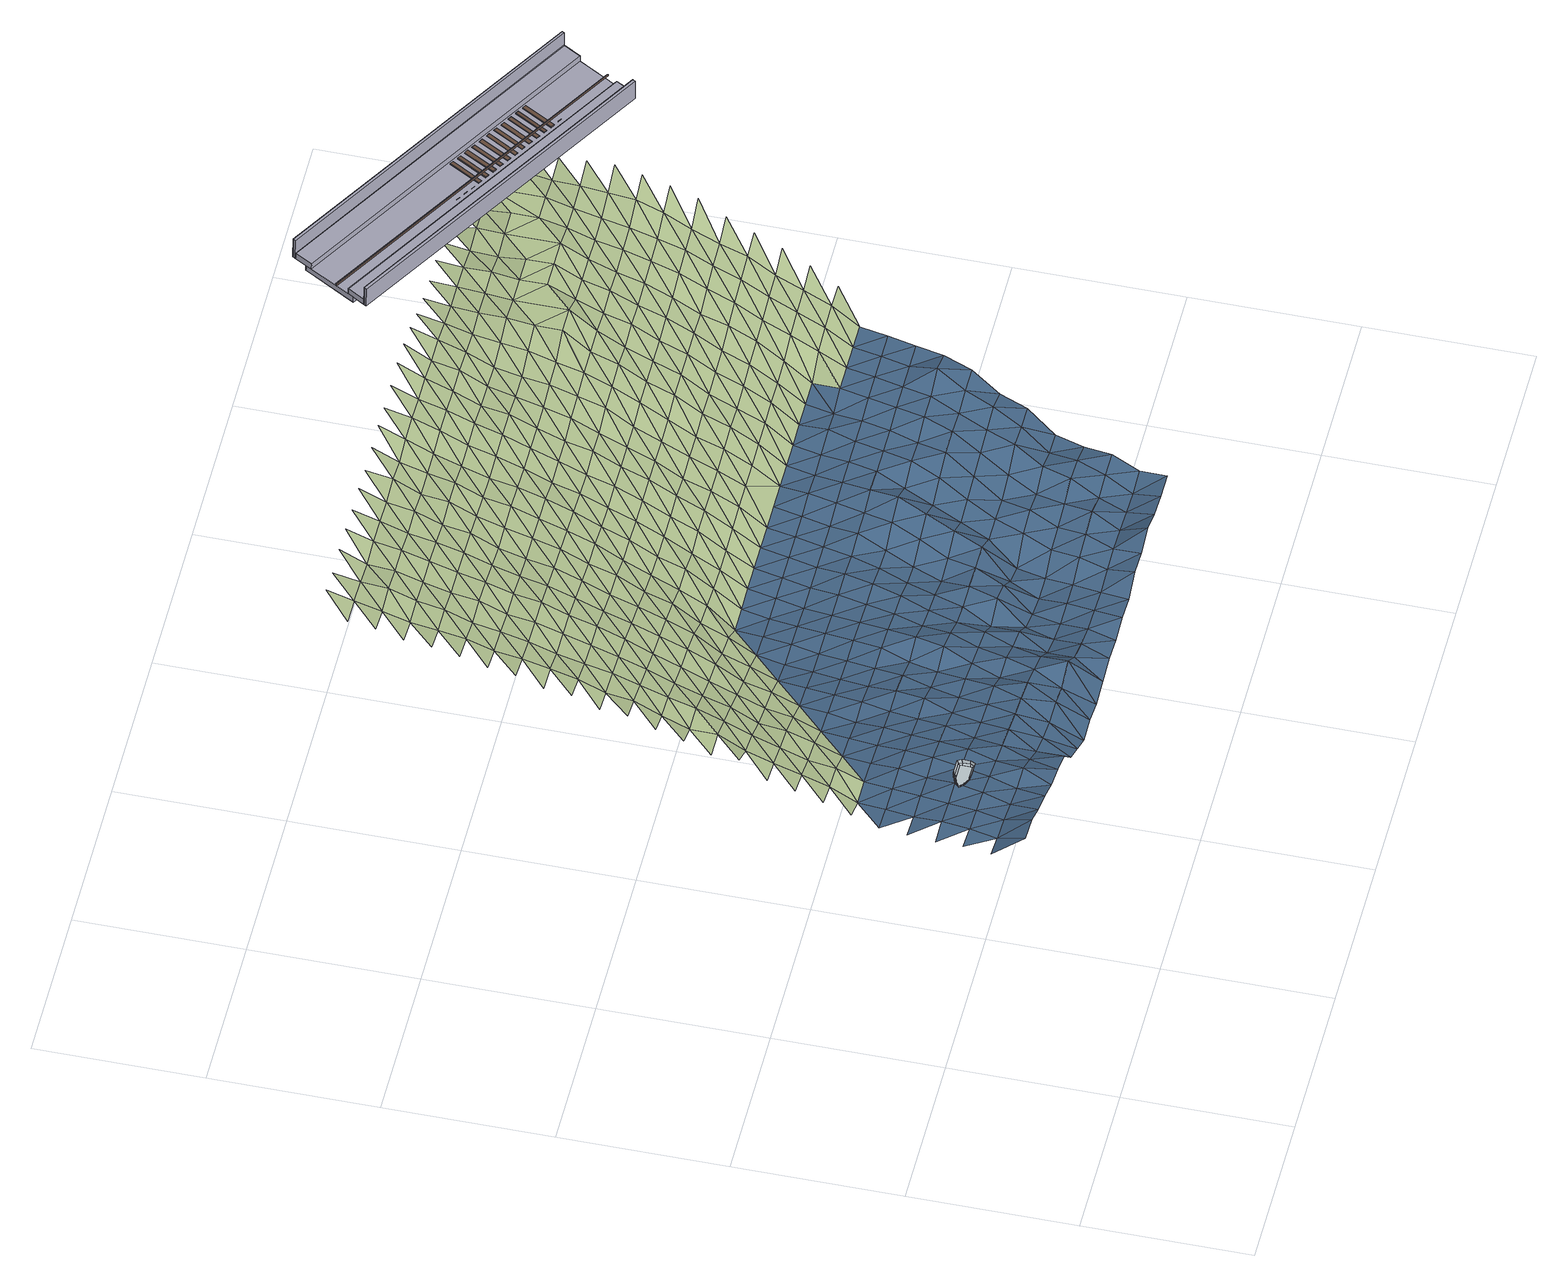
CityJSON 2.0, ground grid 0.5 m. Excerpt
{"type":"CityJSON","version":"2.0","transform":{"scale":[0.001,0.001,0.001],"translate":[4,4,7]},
"CityObjects":{
"object1":{"type":"GenericCityObject","geometry":[{"type":"MultiSurface","lod":"3","boundaries":[[[0,1,2,3,4,5,6,7,8,9,10,11,12,13,14,15,16,17,18,19,20,21,22,23,24,25,26]],[[27,28,29,30]],[[1,27,30]],[[31,32,28,27]],[[33,34,32,31]],[[31,0,26,33]],[[0,31,27,1]],[[35,36,34,33]],[[25,35,33,26]],[[24,37,35,25]],[[37,38,36,35]],[[39,40,38,37]],[[41,42,40,39]],[[43,44,42,41]],[[45,46,44,43]],[[47,48,46,45]],[[49,50,48,47]],[[51,52,50,49]],[[53,54,52,51]],[[55,56,54,53]],[[57,58,56,55]],[[59,60,58,57]],[[57,14,13,59]],[[55,15,14,57]],[[53,16,15,55]],[[51,17,16,53]],[[49,18,17,51]],[[47,19,18,49]],[[45,20,19,47]],[[43,21,20,45]],[[41,22,21,43]],[[23,39,37,24]],[[39,23,22,41]],[[61,1,30]],[[62,61,30,29]],[[63,64,60,59]],[[12,63,59,13]],[[65,66,64,63]],[[67,68,66,65]],[[69,70,68,67]],[[71,72,70,69]],[[73,74,72,71]],[[75,76,74,73]],[[77,78,76,75]],[[79,80,78,77]],[[81,82,80,79]],[[83,84,82,81]],[[84,83,61,62]],[[11,65,63,12]],[[10,67,65,11]],[[9,69,67,10]],[[8,71,69,9]],[[7,73,71,8]],[[6,75,73,7]],[[5,77,75,6]],[[4,79,77,5]],[[3,81,79,4]],[[2,83,81,3]],[[83,2,1,61]]]}]},
"bridge1":{"type":"Bridge","geometry":[{"type":"MultiSurface","lod":"3","boundaries":[[[85,86,87,88]],[[89,90,86,85]],[[91,92,90,89]],[[88,87,92,91]],[[86,90,92,87]],[[89,85,88,91]],[[93,94,95,96]],[[97,98,99,100]],[[96,95,97,100]],[[95,94,98,97]],[[94,93,99,98]],[[93,96,100,99]],[[91,89,101,102]],[[103,104,105,106]],[[102,101,103,106]],[[101,89,104,103]],[[89,91,105,104]],[[91,102,106,105]],[[107,108,109,110]],[[111,112,113,114]],[[110,109,111,114]],[[109,108,112,111]],[[108,107,113,112]],[[107,110,114,113]],[[98,115,116,99]],[[117,118,115,98]],[[119,120,118,117]],[[99,116,120,119]],[[115,118,120,116]],[[117,98,99,119]]]}]},
"waterbody1":{"type":"WaterBody","attributes":{"class":"1060"},"geometry":[{"type":"MultiSurface","lod":"3","boundaries":[[[121,122,123]],[[124,125,121]],[[123,126,121]],[[127,128,124]],[[121,129,124]],[[130,131,127]],[[129,121,126]],[[124,132,127]],[[133,134,130]],[[132,124,129]],[[135,134,133]],[[127,136,130]],[[126,137,129]],[[136,127,132]],[[130,138,133]],[[129,139,132]],[[138,130,136]],[[139,129,137]],[[133,140,135]],[[132,141,136]],[[140,133,138]],[[141,132,139]],[[136,142,138]],[[143,135,140]],[[137,144,139]],[[142,136,141]],[[138,145,140]],[[139,146,141]],[[145,138,142]],[[146,139,144]],[[140,147,143]],[[141,148,142]],[[147,140,145]],[[148,141,146]],[[142,149,145]],[[150,143,147]],[[144,151,146]],[[149,142,148]],[[152,143,150]],[[145,153,147]],[[146,154,148]],[[153,145,149]],[[154,146,151]],[[147,155,150]],[[148,156,149]],[[155,147,153]],[[156,148,154]],[[150,157,152]],[[149,158,153]],[[157,150,155]],[[151,159,154]],[[158,149,156]],[[153,160,155]],[[161,152,157]],[[154,162,156]],[[160,153,158]],[[162,154,159]],[[163,152,161]],[[155,164,157]],[[156,165,158]],[[164,155,160]],[[165,156,162]],[[157,166,161]],[[158,167,160]],[[166,157,164]],[[159,168,162]],[[167,158,165]],[[161,169,163]],[[160,170,164]],[[169,161,166]],[[162,171,165]],[[170,160,167]],[[171,162,168]],[[164,172,166]],[[173,163,169]],[[165,174,167]],[[172,164,170]],[[174,165,171]],[[175,163,173]],[[166,176,169]],[[167,177,170]],[[176,166,172]],[[168,178,171]],[[177,167,174]],[[169,179,173]],[[170,180,172]],[[179,169,176]],[[171,181,174]],[[180,170,177]],[[173,182,175]],[[181,171,178]],[[172,183,176]],[[182,173,179]],[[174,184,177]],[[183,172,180]],[[184,174,181]],[[176,185,179]],[[186,175,182]],[[177,187,180]],[[185,176,183]],[[178,188,181]],[[187,177,184]],[[189,175,186]],[[179,190,182]],[[180,191,183]],[[190,179,185]],[[181,192,184]],[[191,180,187]],[[182,193,186]],[[192,181,188]],[[183,194,185]],[[193,182,190]],[[184,195,187]],[[194,183,191]],[[186,196,189]],[[195,184,192]],[[185,197,190]],[[196,186,193]],[[187,198,191]],[[197,185,194]],[[188,199,192]],[[198,187,195]],[[190,200,193]],[[201,189,196]],[[191,202,194]],[[200,190,197]],[[192,203,195]],[[202,191,198]],[[204,189,201]],[[193,205,196]],[[203,192,199]],[[194,206,197]],[[205,193,200]],[[195,207,198]],[[206,194,202]],[[196,208,201]],[[207,195,203]],[[197,209,200]],[[208,196,205]],[[198,210,202]],[[209,197,206]],[[199,211,203]],[[201,212,204]],[[210,198,207]],[[200,213,205]],[[212,201,208]],[[202,214,206]],[[213,200,209]],[[203,215,207]],[[214,202,210]],[[205,216,208]],[[215,203,211]],[[217,204,212]],[[206,218,209]],[[216,205,213]],[[207,219,210]],[[218,206,214]],[[220,204,217]],[[208,221,212]],[[219,207,215]],[[209,222,213]],[[221,208,216]],[[210,223,214]],[[222,209,218]],[[211,224,215]],[[212,225,217]],[[223,210,219]],[[213,226,216]],[[225,212,221]],[[214,227,218]],[[226,213,222]],[[215,228,219]],[[217,229,220]],[[227,214,223]],[[216,230,221]],[[229,217,225]],[[228,215,224]],[[218,231,222]],[[230,216,226]],[[219,232,223]],[[231,218,227]],[[221,233,225]],[[232,219,228]],[[234,220,229]],[[222,235,226]],[[233,221,230]],[[223,236,227]],[[235,222,231]],[[224,237,228]],[[225,238,229]],[[236,223,232]],[[226,239,230]],[[238,225,233]],[[227,240,231]],[[239,226,235]],[[228,241,232]],[[229,242,234]],[[240,227,236]],[[230,243,233]],[[241,228,237]],[[242,229,238]],[[231,244,235]],[[243,230,239]],[[232,245,236]],[[244,231,240]],[[233,246,238]],[[245,232,241]],[[247,234,242]],[[235,248,239]],[[246,233,243]],[[236,249,240]],[[248,235,244]],[[237,250,241]],[[238,251,242]],[[249,236,245]],[[239,252,243]],[[251,238,246]],[[240,253,244]],[[252,239,248]],[[241,254,245]],[[242,255,247]],[[253,240,249]],[[243,256,246]],[[254,241,250]],[[255,242,251]],[[244,257,248]],[[256,243,252]],[[245,258,249]],[[257,244,253]],[[246,259,251]],[[258,245,254]],[[260,247,255]],[[248,261,252]],[[259,246,256]],[[249,262,253]],[[261,248,257]],[[250,263,254]],[[251,264,255]],[[262,249,258]],[[252,265,256]],[[264,251,259]],[[253,266,257]],[[265,252,261]],[[254,267,258]],[[255,268,260]],[[266,253,262]],[[256,269,259]],[[267,254,263]],[[268,255,264]],[[257,270,261]],[[269,256,265]],[[258,271,262]],[[270,257,266]],[[259,272,264]],[[271,258,267]],[[260,268,273]],[[261,274,265]],[[272,259,269]],[[262,275,266]],[[274,261,270]],[[263,276,267]],[[264,277,268]],[[275,262,271]],[[265,278,269]],[[277,264,272]],[[266,279,270]],[[278,265,274]],[[267,280,271]],[[281,273,268]],[[279,266,275]],[[269,282,272]],[[280,267,276]],[[281,268,277]],[[270,283,274]],[[282,269,278]],[[271,284,275]],[[283,270,279]],[[272,285,277]],[[284,271,280]],[[273,281,286]],[[274,287,278]],[[285,272,282]],[[275,288,279]],[[287,274,283]],[[277,289,281]],[[276,290,280]],[[288,275,284]],[[278,291,282]],[[289,277,285]],[[279,292,283]],[[291,278,287]],[[280,293,284]],[[281,294,286]],[[292,279,288]],[[282,295,285]],[[294,281,289]],[[293,280,290]],[[283,296,287]],[[295,282,291]],[[284,297,288]],[[296,283,292]],[[285,298,289]],[[297,284,293]],[[299,286,294]],[[287,300,291]],[[298,285,295]],[[288,301,292]],[[300,287,296]],[[289,302,294]],[[290,303,293]],[[301,288,297]],[[291,304,295]],[[302,289,298]],[[292,305,296]],[[304,291,300]],[[293,306,297]],[[294,307,299]],[[305,292,301]],[[295,308,298]],[[307,294,302]],[[306,293,303]],[[296,309,300]],[[308,295,304]],[[297,310,301]],[[309,296,305]],[[298,311,302]],[[310,297,306]],[[312,299,307]],[[300,313,304]],[[311,298,308]],[[301,314,305]],[[313,300,309]],[[302,315,307]],[[303,316,306]],[[314,301,310]],[[304,317,308]],[[315,302,311]],[[305,318,309]],[[317,304,313]],[[306,319,310]],[[307,320,312]],[[318,305,314]],[[308,321,311]],[[320,307,315]],[[319,306,316]],[[309,322,313]],[[321,308,317]],[[310,323,314]],[[322,309,318]],[[311,324,315]],[[323,310,319]],[[325,312,320]],[[313,326,317]],[[324,311,321]],[[314,327,318]],[[326,313,322]],[[315,328,320]],[[316,329,319]],[[327,314,323]],[[317,330,321]],[[328,315,324]],[[318,331,322]],[[330,317,326]],[[320,332,325]],[[319,333,323]],[[331,318,327]],[[321,334,324]],[[332,320,328]],[[333,319,329]],[[322,335,326]],[[334,321,330]],[[323,336,327]],[[335,322,331]],[[324,337,328]],[[338,325,332]],[[336,323,333]],[[326,339,330]],[[337,324,334]],[[327,340,331]],[[339,326,335]],[[328,341,332]],[[329,342,333]],[[340,327,336]],[[330,343,334]],[[341,328,337]],[[331,344,335]],[[343,330,339]],[[333,345,336]],[[344,331,340]],[[332,346,338]],[[334,347,337]],[[345,333,342]],[[346,332,341]],[[335,348,339]],[[347,334,343]],[[336,349,340]],[[348,335,344]],[[337,350,341]],[[349,336,345]],[[338,346,351]],[[339,352,343]],[[350,337,347]],[[340,353,344]],[[352,339,348]],[[342,354,345]],[[341,355,346]],[[353,340,349]],[[343,356,347]],[[355,341,350]],[[344,357,348]],[[356,343,352]],[[345,358,349]],[[359,351,346]],[[357,344,353]],[[347,360,350]],[[358,345,354]],[[359,346,355]],[[348,361,352]],[[360,347,356]],[[349,362,353]],[[361,348,357]],[[350,363,355]],[[351,359,364]],[[362,349,358]],[[352,365,356]],[[363,350,360]],[[353,366,357]],[[365,352,361]],[[355,367,359]],[[354,368,358]],[[366,353,362]],[[356,369,360]],[[367,355,363]],[[357,370,361]],[[369,356,365]],[[358,371,362]],[[370,357,366]],[[364,359,372]],[[360,373,363]],[[374,359,367]],[[371,358,368]],[[361,375,365]],[[373,360,369]],[[362,376,366]],[[374,372,359]],[[375,361,370]],[[363,377,367]],[[376,362,371]],[[365,378,369]],[[377,363,373]],[[366,379,370]],[[378,365,375]],[[367,380,374]],[[379,366,376]],[[369,381,373]],[[380,367,377]],[[370,382,375]],[[381,369,378]],[[382,370,379]],[[373,383,377]],[[384,374,380]],[[375,385,378]],[[383,373,381]],[[385,375,382]],[[377,386,380]],[[378,387,381]],[[386,377,383]],[[387,378,385]],[[380,388,384]],[[381,389,383]],[[388,380,386]],[[389,381,387]],[[383,390,386]],[[391,384,388]],[[390,383,389]],[[386,392,388]],[[392,386,390]],[[388,393,391]],[[393,388,392]],[[394,391,393]]],"semantics":{"surfaces":[{"type":"WaterGroundSurface"}],"values":[0,0,0,0,0,0,0,0,0,0,0,0,0,0,0,0,0,0,0,0,0,0,0,0,0,0,0,0,0,0,0,0,0,0,0,0,0,0,0,0,0,0,0,0,0,0,0,0,0,0,0,0,0,0,0,0,0,0,0,0,0,0,0,0,0,0,0,0,0,0,0,0,0,0,0,0,0,0,0,0,0,0,0,0,0,0,0,0,0,0,0,0,0,0,0,0,0,0,0,0,0,0,0,0,0,0,0,0,0,0,0,0,0,0,0,0,0,0,0,0,0,0,0,0,0,0,0,0,0,0,0,0,0,0,0,0,0,0,0,0,0,0,0,0,0,0,0,0,0,0,0,0,0,0,0,0,0,0,0,0,0,0,0,0,0,0,0,0,0,0,0,0,0,0,0,0,0,0,0,0,0,0,0,0,0,0,0,0,0,0,0,0,0,0,0,0,0,0,0,0,0,0,0,0,0,0,0,0,0,0,0,0,0,0,0,0,0,0,0,0,0,0,0,0,0,0,0,0,0,0,0,0,0,0,0,0,0,0,0,0,0,0,0,0,0,0,0,0,0,0,0,0,0,0,0,0,0,0,0,0,0,0,0,0,0,0,0,0,0,0,0,0,0,0,0,0,0,0,0,0,0,0,0,0,0,0,0,0,0,0,0,0,0,0,0,0,0,0,0,0,0,0,0,0,0,0,0,0,0,0,0,0,0,0,0,0,0,0,0,0,0,0,0,0,0,0,0,0,0,0,0,0,0,0,0,0,0,0,0,0,0,0,0,0,0,0,0,0,0,0,0,0,0,0,0,0,0,0,0,0,0,0,0,0,0,0,0,0,0,0,0,0,0,0,0,0,0,0,0,0,0,0,0,0,0,0,0,0,0,0,0,0,0,0,0,0,0,0,0,0,0,0,0,0,0,0,0,0,0,0,0,0,0,0,0,0,0,0,0,0,0,0,0,0,0,0,0,0,0,0,0,0,0,0,0,0,0,0,0,0,0,0,0,0,0,0,0,0,0,0,0,0,0,0,0,0,0,0,0,0,0,0,0,0,0,0,0,0,0,0,0,0,0,0,0,0,0,0,0,0]}}]},
"terrain1":{"type":"TINRelief","geometry":[{"type":"CompositeSurface","lod":"3","boundaries":[[[135,395,396]],[[395,397,398]],[[399,400,397]],[[401,395,135]],[[399,402,403]],[[401,135,143]],[[404,397,395]],[[402,405,406]],[[401,404,395]],[[407,399,397]],[[405,408,409]],[[404,407,397]],[[410,402,399]],[[152,401,143]],[[411,412,408]],[[410,399,407]],[[413,405,402]],[[414,404,401]],[[415,416,411]],[[410,413,402]],[[417,408,405]],[[414,401,152]],[[418,407,404]],[[415,419,420]],[[413,417,405]],[[421,411,408]],[[414,418,404]],[[422,410,407]],[[423,424,419]],[[421,408,417]],[[425,415,411]],[[418,422,407]],[[426,413,410]],[[423,427,428]],[[163,414,152]],[[425,411,421]],[[429,419,415]],[[422,426,410]],[[430,417,413]],[[427,431,432]],[[433,418,414]],[[425,429,415]],[[434,423,419]],[[430,413,426]],[[435,421,417]],[[431,436,437]],[[433,414,163]],[[438,422,418]],[[429,434,419]],[[439,427,423]],[[430,435,417]],[[440,425,421]],[[441,442,436]],[[433,438,418]],[[443,426,422]],[[439,423,434]],[[444,431,427]],[[435,440,421]],[[445,429,425]],[[441,446,447]],[[438,443,422]],[[448,430,426]],[[439,444,427]],[[449,436,431]],[[175,433,163]],[[445,425,440]],[[450,434,429]],[[446,451,452]],[[443,448,426]],[[453,435,430]],[[444,449,431]],[[454,441,436]],[[455,438,433]],[[445,450,429]],[[456,439,434]],[[457,458,451]],[[453,430,448]],[[459,440,435]],[[449,454,436]],[[455,433,175]],[[460,446,441]],[[461,443,438]],[[450,456,434]],[[462,444,439]],[[457,463,464]],[[453,459,435]],[[465,445,440]],[[460,441,454]],[[455,461,438]],[[466,451,446]],[[467,448,443]],[[456,462,439]],[[468,449,444]],[[463,469,470]],[[459,465,440]],[[471,450,445]],[[460,466,446]],[[461,467,443]],[[472,457,451]],[[473,453,448]],[[468,444,462]],[[474,454,449]],[[189,455,175]],[[471,445,465]],[[475,456,450]],[[466,472,451]],[[467,473,448]],[[476,463,457]],[[477,459,453]],[[468,474,449]],[[478,460,454]],[[479,461,455]],[[471,475,450]],[[480,462,456]],[[476,457,472]],[[477,453,473]],[[481,465,459]],[[474,478,454]],[[479,455,189]],[[482,466,460]],[[483,467,461]],[[475,480,456]],[[484,468,462]],[[476,485,463]],[[477,481,459]],[[486,471,465]],[[482,460,478]],[[479,483,461]],[[487,472,466]],[[488,473,467]],[[480,484,462]],[[489,474,468]],[[481,486,465]],[[490,475,471]],[[482,487,466]],[[483,488,467]],[[491,476,472]],[[492,477,473]],[[489,468,484]],[[493,478,474]],[[204,479,189]],[[490,471,486]],[[494,480,475]],[[487,491,472]],[[488,492,473]],[[495,481,477]],[[489,493,474]],[[496,482,478]],[[497,483,479]],[[490,494,475]],[[498,484,480]],[[491,499,476]],[[495,477,492]],[[500,486,481]],[[493,496,478]],[[497,479,204]],[[501,487,482]],[[502,488,483]],[[494,498,480]],[[503,489,484]],[[495,500,481]],[[504,490,486]],[[501,482,496]],[[497,502,483]],[[505,491,487]],[[506,492,488]],[[498,503,484]],[[507,493,489]],[[500,504,486]],[[508,494,490]],[[501,505,487]],[[502,506,488]],[[509,495,492]],[[507,489,503]],[[510,496,493]],[[220,497,204]],[[508,490,504]],[[511,498,494]],[[505,512,491]],[[506,509,492]],[[513,500,495]],[[507,510,493]],[[514,501,496]],[[515,502,497]],[[508,511,494]],[[516,503,498]],[[513,495,509]],[[517,504,500]],[[510,514,496]],[[220,515,497]],[[518,505,501]],[[519,506,502]],[[511,516,498]],[[520,507,503]],[[513,517,500]],[[521,508,504]],[[518,501,514]],[[519,502,515]],[[522,509,506]],[[516,520,503]],[[523,510,507]],[[517,521,504]],[[524,511,508]],[[518,525,505]],[[519,522,506]],[[526,513,509]],[[523,507,520]],[[527,514,510]],[[528,515,220]],[[524,508,521]],[[529,516,511]],[[522,526,509]],[[530,517,513]],[[234,528,220]],[[523,527,510]],[[531,518,514]],[[532,519,515]],[[524,529,511]],[[533,520,516]],[[513,526,530]],[[534,521,517]],[[528,532,515]],[[527,531,514]],[[535,522,519]],[[529,533,516]],[[536,523,520]],[[530,534,517]],[[537,524,521]],[[535,519,532]],[[538,518,531]],[[539,526,522]],[[533,536,520]],[[540,528,234]],[[541,527,523]],[[534,537,521]],[[542,529,524]],[[535,539,522]],[[543,530,526]],[[247,540,234]],[[541,523,536]],[[544,532,528]],[[545,531,527]],[[537,542,524]],[[546,533,529]],[[539,543,526]],[[547,534,530]],[[540,544,528]],[[541,545,527]],[[548,535,532]],[[546,529,542]],[[549,536,533]],[[547,530,543]],[[550,537,534]],[[544,548,532]],[[545,551,531]],[[552,539,535]],[[546,549,533]],[[553,540,247]],[[554,541,536]],[[547,550,534]],[[555,542,537]],[[552,535,548]],[[556,543,539]],[[553,247,260]],[[549,554,536]],[[557,544,540]],[[558,545,541]],[[550,555,537]],[[559,546,542]],[[552,556,539]],[[560,547,543]],[[553,557,540]],[[558,541,554]],[[561,548,544]],[[555,559,542]],[[562,549,546]],[[556,560,543]],[[563,550,547]],[[557,561,544]],[[558,564,545]],[[565,552,548]],[[562,546,559]],[[566,553,260]],[[567,554,549]],[[563,547,560]],[[568,555,550]],[[561,565,548]],[[569,556,552]],[[562,567,549]],[[273,566,260]],[[570,557,553]],[[571,558,554]],[[563,568,550]],[[572,559,555]],[[569,552,565]],[[573,560,556]],[[567,571,554]],[[570,553,566]],[[574,561,557]],[[568,572,555]],[[575,562,559]],[[569,573,556]],[[576,563,560]],[[577,558,571]],[[570,574,557]],[[578,565,561]],[[572,575,559]],[[579,566,273]],[[580,567,562]],[[573,576,560]],[[581,568,563]],[[574,578,561]],[[582,569,565]],[[579,273,286]],[[580,562,575]],[[583,570,566]],[[584,571,567]],[[581,563,576]],[[585,572,568]],[[578,582,565]],[[586,573,569]],[[579,583,566]],[[580,584,567]],[[587,574,570]],[[581,585,568]],[[588,575,572]],[[586,569,582]],[[589,576,573]],[[587,570,583]],[[584,590,571]],[[591,578,574]],[[585,588,572]],[[592,579,286]],[[593,580,575]],[[586,589,573]],[[594,581,576]],[[591,574,587]],[[595,582,578]],[[588,593,575]],[[596,583,579]],[[597,584,580]],[[589,594,576]],[[598,585,581]],[[591,595,578]],[[599,586,582]],[[596,579,592]],[[597,580,593]],[[312,592,286]],[[600,587,583]],[[598,581,594]],[[601,588,585]],[[599,582,595]],[[602,589,586]],[[596,600,583]],[[597,603,584]],[[604,591,587]],[[598,601,585]],[[605,593,588]],[[599,602,586]],[[606,594,589]],[[604,587,600]],[[607,595,591]],[[601,605,588]],[[608,596,592]],[[609,597,593]],[[592,312,610]],[[606,589,602]],[[611,598,594]],[[607,591,604]],[[612,599,595]],[[610,608,592]],[[605,609,593]],[[613,600,596]],[[606,611,594]],[[614,601,598]],[[607,612,595]],[[615,602,599]],[[613,596,608]],[[616,597,609]],[[617,604,600]],[[614,598,611]],[[618,610,312]],[[619,605,601]],[[615,599,612]],[[620,606,602]],[[613,617,600]],[[621,607,604]],[[618,312,325]],[[619,601,614]],[[610,622,608]],[[623,609,605]],[[615,620,602]],[[624,611,606]],[[621,604,617]],[[625,612,607]],[[622,610,618]],[[619,623,605]],[[626,613,608]],[[624,606,620]],[[627,614,611]],[[621,625,607]],[[628,615,612]],[[622,626,608]],[[629,609,623]],[[630,617,613]],[[624,627,611]],[[631,619,614]],[[632,618,325]],[[628,612,625]],[[633,620,615]],[[630,613,626]],[[634,621,617]],[[631,614,627]],[[338,632,325]],[[635,623,619]],[[636,622,618]],[[633,615,628]],[[637,624,620]],[[630,634,617]],[[638,625,621]],[[635,619,631]],[[636,618,632]],[[639,626,622]],[[633,637,620]],[[640,627,624]],[[638,621,634]],[[641,628,625]],[[635,642,623]],[[636,639,622]],[[643,630,626]],[[640,624,637]],[[644,632,338]],[[645,631,627]],[[638,641,625]],[[646,633,628]],[[643,626,639]],[[647,634,630]],[[644,338,351]],[[640,645,627]],[[648,636,632]],[[649,635,631]],[[646,628,641]],[[650,637,633]],[[647,630,643]],[[651,638,634]],[[644,648,632]],[[649,631,645]],[[652,639,636]],[[650,633,646]],[[653,640,637]],[[647,651,634]],[[654,641,638]],[[652,636,648]],[[649,655,635]],[[656,643,639]],[[650,653,637]],[[657,645,640]],[[658,644,351]],[[651,654,638]],[[659,646,641]],[[652,656,639]],[[660,647,643]],[[657,640,653]],[[364,658,351]],[[661,649,645]],[[659,650,646]],[[662,648,644]],[[654,659,641]],[[660,643,656]],[[663,651,647]],[[657,661,645]],[[662,644,658]],[[664,652,648]],[[665,653,650]],[[663,647,660]],[[654,651,666]],[[667,649,661]],[[662,664,648]],[[665,650,659]],[[668,656,652]],[[669,657,653]],[[670,658,364]],[[663,666,651]],[[671,659,654]],[[668,652,664]],[[672,660,656]],[[669,653,665]],[[670,364,372]],[[673,661,657]],[[674,662,658]],[[671,654,666]],[[668,672,656]],[[675,665,659]],[[676,663,660]],[[673,657,669]],[[674,658,670]],[[677,664,662]],[[671,675,659]],[[678,372,374]],[[672,676,660]],[[679,666,663]],[[673,680,661]],[[674,677,662]],[[681,668,664]],[[678,374,384]],[[682,669,665]],[[683,670,372]],[[684,665,675]],[[679,663,676]],[[685,671,666]],[[681,664,677]],[[686,672,668]],[[684,682,665]],[[678,683,372]],[[687,673,669]],[[688,674,670]],[[679,685,666]],[[689,675,671]],[[686,668,681]],[[690,676,672]],[[687,669,682]],[[683,688,670]],[[689,684,675]],[[691,677,674]],[[685,689,671]],[[692,678,384]],[[690,672,686]],[[693,679,676]],[[694,673,687]],[[688,691,674]],[[695,681,677]],[[391,692,384]],[[696,682,684]],[[697,683,678]],[[698,684,689]],[[693,676,690]],[[699,685,679]],[[691,695,677]],[[700,686,681]],[[696,684,698]],[[692,697,678]],[[701,687,682]],[[702,688,683]],[[693,699,679]],[[703,689,685]],[[695,700,681]],[[704,690,686]],[[701,682,696]],[[702,683,697]],[[703,698,689]],[[705,691,688]],[[699,703,685]],[[706,692,391]],[[700,704,686]],[[707,693,690]],[[701,708,687]],[[705,688,702]],[[709,695,691]],[[394,706,391]],[[710,696,698]],[[711,697,692]],[[707,690,704]],[[712,699,693]],[[710,698,703]],[[705,709,691]],[[713,700,695]],[[706,711,692]],[[714,701,696]],[[715,702,697]],[[707,712,693]],[[716,703,699]],[[713,695,709]],[[717,704,700]],[[714,696,710]],[[715,697,711]],[[718,705,702]],[[716,699,712]],[[719,706,394]],[[713,717,700]],[[720,710,703]],[[721,707,704]],[[722,701,714]],[[715,718,702]],[[723,709,705]],[[716,720,703]],[[724,711,706]],[[721,704,717]],[[725,712,707]],[[718,723,705]],[[726,713,709]],[[727,714,710]],[[728,715,711]],[[720,729,710]],[[725,707,721]],[[730,716,712]],[[726,709,723]],[[731,717,713]],[[729,727,710]],[[732,718,715]],[[725,730,712]],[[733,720,716]],[[731,713,726]],[[734,721,717]],[[735,714,727]],[[736,723,718]],[[733,716,730]],[[731,734,717]],[[737,729,720]],[[738,725,721]],[[739,726,723]],[[737,727,729]],[[737,720,733]],[[738,721,734]],[[740,730,725]],[[741,731,726]],[[738,740,725]],[[742,733,730]],[[743,734,731]],[[744,727,737]],[[742,730,740]],[[745,737,733]],[[746,738,734]],[[742,745,733]],[[747,740,738]],[[748,737,745]],[[749,742,740]],[[750,737,748]],[[751,745,742]],[[751,748,745]]]}]},
"railway1":{"type":"Railway","attributes":{"function":"1855"},"geometry":[{"type":"MultiSurface","lod":"3","boundaries":[[[752,753,754,755]],[[756,757,758,759]],[[760,761,762,763]],[[764,765,766,767]],[[768,769,770,771]],[[772,773,771,770]],[[774,773,772,775]],[[776,777,778,779]],[[780,764,767,781]],[[766,782,781,767]],[[780,783,765,764]],[[784,785,786,787]],[[765,783,782,766]],[[788,776,779,789]],[[788,790,777,776]],[[778,791,789,779]],[[792,793,794,795]],[[777,790,791,778]],[[796,784,787,797]],[[786,798,797,787]],[[796,799,785,784]],[[800,801,802,803]],[[785,799,798,786]],[[804,792,795,805]],[[804,806,793,792]],[[794,807,805,795]],[[808,809,810,811]],[[793,806,807,794]],[[812,800,803,813]],[[812,814,801,800]],[[802,815,813,803]],[[816,817,818,819]],[[801,814,815,802]],[[820,808,811,821]],[[806,804,805,807]],[[810,822,821,811]],[[820,823,809,808]],[[824,825,826,827]],[[809,823,822,810]],[[828,816,819,829]],[[814,812,813,815]],[[828,830,817,816]],[[818,831,829,819]],[[832,833,834,835]],[[817,830,831,818]],[[836,824,827,837]],[[823,820,821,822]],[[836,838,825,824]],[[826,839,837,827]],[[840,841,842,843]],[[825,838,839,826]],[[844,832,835,845]],[[830,828,829,831]],[[844,846,833,832]],[[834,847,845,835]],[[848,849,850,851]],[[833,846,847,834]],[[852,840,843,853]],[[838,836,837,839]],[[842,854,853,843]],[[852,855,841,840]],[[856,857,858,859]],[[841,855,854,842]],[[860,848,851,861]],[[846,844,845,847]],[[860,862,849,848]],[[850,863,861,851]],[[849,862,863,850]],[[855,852,853,854]]]}]}
},
"vertices":[
[682,615,998],[681,617,998],[682,618,998],[685,621,998],[689,623,998],[692,626,998],[695,628,998],[700,629,998],[704,631,998],[708,633,998],[711,634,998],[717,634,998],[721,634,998],[761,634,998],[762,628,998],[762,605,998],[761,599,998],[721,599,998],[717,599,998],[711,599,998],[708,601,998],[704,602,998],[700,604,998],[695,605,998],[692,607,998],[689,610,998],[685,612,998],[676,615,1003],[674,613,1013],[671,617,1013],[674,617,1003],[679,612,1003],[676,610,1013],[682,609,1003],[681,605,1013],[685,605,1003],[685,604,1013],[690,602,1003],[689,601,1013],[694,601,1003],[692,599,1013],[698,599,1003],[697,597,1013],[703,597,1003],[701,594,1013],[707,596,1003],[706,594,1013],[711,594,1003],[711,593,1013],[716,594,1003],[716,591,1013],[721,594,1003],[721,591,1013],[764,594,1003],[765,591,1013],[768,605,1003],[771,605,1013],[768,628,1003],[771,629,1013],[764,639,1003],[765,642,1013],[676,618,1003],[674,621,1013],[721,639,1003],[721,642,1013],[716,639,1003],[716,642,1013],[711,639,1003],[711,641,1013],[707,638,1003],[706,639,1013],[703,636,1003],[701,639,1013],[698,634,1003],[697,636,1013],[694,633,1003],[692,634,1013],[690,631,1003],[689,633,1013],[685,628,1003],[685,629,1013],[682,625,1003],[681,628,1013],[679,621,1003],[676,623,1013],
[2576,2139,1611],[2576,2139,1631],[1624,2688,1648],[1623,2689,1628],[2605,2191,1611],[2607,2191,1631],[1653,2741,1628],[1653,2740,1648],[1519,2507,1630],[2471,1957,1612],[2472,1957,1682],[1519,2506,1699],[2477,1965,1682],[2476,1966,1612],[1524,2515,1630],[1525,2515,1699],[2607,2191,1680],[1653,2740,1699],[2612,2199,1680],[2611,2200,1611],[1658,2749,1628],[1659,2749,1699],[1543,2550,1609],[2496,2001,1592],[2496,2001,1612],[1544,2550,1630],[2586,2157,1611],[2586,2157,1590],[1633,2706,1609],[1633,2706,1628],[2477,1966,1632],[1524,2515,1650],[2506,2018,1611],[2506,2018,1631],[1554,2567,1630],[1554,2567,1650],
[559,480,949],[480,480,969],[559,400,969],[559,559,969],[480,559,979],[640,400,958],[559,639,979],[480,639,979],[640,480,939],[559,720,979],[480,720,989],[640,559,958],[559,800,989],[480,800,998],[559,880,998],[640,639,969],[720,400,918],[640,720,979],[720,480,918],[640,800,989],[720,559,949],[720,639,969],[640,880,998],[800,400,889],[720,720,969],[800,480,899],[720,800,989],[800,559,929],[800,639,949],[720,880,989],[880,400,849],[720,960,998],[800,720,969],[880,480,899],[800,800,979],[880,559,909],[800,880,979],[880,639,939],[960,400,829],[880,720,949],[800,960,989],[960,480,849],[800,1040,998],[880,800,958],[960,559,889],[880,880,969],[960,639,899],[1040,400,799],[880,960,969],[960,720,929],[1040,480,799],[960,800,939],[880,1040,989],[1040,559,869],[880,1120,998],[960,880,949],[1040,639,878],[1120,400,708],[960,960,969],[1040,720,899],[1120,480,769],[960,1040,979],[1040,800,939],[1120,559,849],[1040,880,949],[960,1120,989],[1120,639,869],[1200,400,659],[960,1200,998],[1040,960,949],[1120,720,878],[1200,480,748],[1040,1040,958],[1120,800,899],[1200,559,829],[1040,1120,969],[1120,880,929],[1200,639,859],[1280,400,609],[1120,960,939],[1040,1200,979],[1200,720,869],[1280,480,748],[1040,1280,998],[1120,1040,949],[1200,800,878],[1280,559,809],[1120,1120,958],[1200,880,899],[1280,639,809],[1360,400,609],[1120,1200,979],[1200,960,939],[1280,720,849],[1360,480,719],[1200,1040,949],[1120,1280,989],[1280,800,899],[1360,559,779],[1120,1360,998],[1200,1120,958],[1280,880,918],[1360,639,809],[1440,400,589],[1200,1200,969],[1280,960,929],[1360,720,829],[1440,480,748],[1200,1280,979],[1280,1040,939],[1360,800,869],[1440,559,748],[1280,1120,949],[1200,1360,998],[1360,880,878],[1440,639,769],[1519,400,599],[1280,1200,958],[1360,960,909],[1440,720,809],[1519,480,679],[1280,1280,979],[1360,1040,929],[1440,800,829],[1519,559,679],[1360,1120,949],[1280,1360,998],[1440,880,859],[1519,639,748],[1599,400,609],[1360,1200,958],[1440,960,899],[1519,720,748],[1599,480,649],[1360,1280,979],[1440,1040,929],[1519,800,809],[1599,559,649],[1440,1120,949],[1360,1360,998],[1519,880,839],[1599,639,679],[1679,400,599],[1440,1200,958],[1519,960,869],[1599,720,779],[1679,480,628],[1440,1280,979],[1519,1040,909],[1599,800,809],[1679,559,628],[1519,1120,939],[1440,1360,998],[1599,880,809],[1679,639,649],[1759,400,609],[1519,1200,958],[1599,960,849],[1679,720,748],[1759,480,619],[1519,1280,979],[1599,1040,899],[1679,800,799],[1759,559,628],[1599,1120,949],[1519,1360,998],[1679,880,819],[1759,639,628],[1599,1200,958],[1839,400,599],[1679,960,878],[1759,720,679],[1839,480,609],[1599,1280,979],[1679,1040,929],[1759,800,799],[1839,559,619],[1679,1120,949],[1599,1360,998],[1759,880,849],[1839,639,628],[1679,1200,969],[1919,400,628],[1759,960,899],[1839,720,649],[1919,480,619],[1679,1280,989],[1759,1040,949],[1839,800,748],[1919,559,649],[1759,1120,958],[1679,1360,998],[1839,880,799],[1919,639,659],[1759,1200,969],[1999,400,619],[1839,960,849],[1919,720,708],[1999,480,619],[1759,1280,979],[1839,1040,899],[1919,800,748],[1999,559,659],[1839,1120,949],[1759,1360,998],[1919,880,809],[1999,639,668],[1839,1200,969],[2080,400,639],[1919,960,878],[1999,720,719],[1839,1280,979],[2080,480,609],[1919,1040,929],[1999,800,739],[2080,559,668],[1919,1120,949],[1839,1360,998],[1999,880,819],[2080,639,679],[1919,1200,969],[2160,400,609],[1999,960,899],[2080,720,699],[2160,480,599],[1929,1280,989],[1999,1040,918],[2080,800,759],[2160,559,639],[1999,1120,949],[1919,1360,998],[2080,880,829],[2160,639,699],[2240,400,599],[1999,1200,969],[2080,960,899],[2160,720,729],[2240,480,589],[1999,1280,979],[2080,1040,939],[2160,800,799],[2240,559,649],[2080,1120,958],[1999,1360,998],[2160,880,839],[2240,639,689],[2080,1200,979],[2320,400,599],[2160,960,889],[2240,720,699],[2320,480,599],[2080,1360,998],[2160,1040,939],[2080,1280,998],[2240,800,788],[2320,559,649],[2160,1120,958],[2240,880,849],[2320,639,659],[2160,1200,979],[2240,960,899],[2320,720,689],[2240,1040,969],[2160,1280,998],[2320,800,779],[2240,1120,958],[2320,880,819],[2240,1200,979],[2320,960,899],[2320,1040,939],[2240,1280,998],[2320,1120,958],[2320,1200,979],[2320,1280,998],
[559,960,1044],[480,880,1031],[559,1040,1074],[480,960,1064],[559,1120,1102],[480,1040,1092],[640,960,1034],[559,1200,1134],[480,1120,1114],[640,1040,1048],[559,1280,1182],[480,1200,1180],[640,1120,1080],[559,1360,1182],[480,1280,1180],[640,1200,1111],[559,1440,1218],[480,1360,1218],[640,1280,1150],[720,1040,1034],[559,1520,1260],[480,1440,1247],[640,1360,1183],[720,1120,1064],[559,1600,1275],[480,1520,1282],[640,1440,1210],[720,1200,1077],[559,1680,1311],[480,1600,1289],[640,1520,1239],[720,1280,1122],[559,1760,1333],[480,1680,1327],[640,1600,1269],[720,1360,1150],[559,1840,1355],[480,1760,1337],[800,1120,1035],[640,1680,1289],[720,1440,1183],[559,1920,1369],[480,1840,1372],[800,1200,1053],[640,1760,1310],[720,1520,1221],[559,2000,1398],[480,1920,1385],[800,1280,1089],[640,1840,1340],[720,1600,1253],[559,2080,1414],[480,2000,1410],[800,1360,1125],[640,1920,1362],[720,1680,1279],[559,2160,1428],[480,2080,1430],[800,1440,1164],[640,2000,1380],[880,1200,1035],[720,1760,1308],[559,2240,1454],[480,2160,1439],[800,1520,1199],[640,2080,1414],[880,1280,1058],[720,1840,1336],[559,2320,1477],[480,2240,1465],[800,1600,1240],[640,2160,1430],[880,1360,1111],[720,1920,1348],[559,2400,1503],[480,2320,1477],[800,1680,1273],[640,2240,1462],[880,1440,1154],[720,2000,1385],[800,1760,1300],[640,2320,1470],[880,1520,1186],[720,2080,1398],[960,1280,1035],[800,1840,1333],[880,1600,1221],[720,2160,1422],[960,1360,1070],[800,1920,1349],[640,2400,1487],[880,1680,1250],[720,2240,1449],[960,1440,1132],[800,2000,1377],[880,1760,1285],[720,2320,1457],[960,1520,1170],[800,2080,1398],[880,1840,1317],[960,1600,1204],[800,2160,1423],[1040,1360,1051],[880,1920,1337],[720,2400,1499],[960,1680,1234],[800,2240,1449],[1040,1440,1090],[880,2000,1361],[960,1760,1272],[800,2320,1467],[1040,1520,1151],[880,2080,1394],[960,1840,1307],[1040,1600,1182],[880,2160,1417],[960,1920,1323],[800,2400,1499],[1040,1680,1230],[880,2240,1435],[1120,1440,1079],[960,2000,1348],[1040,1760,1257],[880,2320,1465],[1120,1520,1125],[960,2080,1390],[1040,1840,1298],[1120,1600,1164],[960,2160,1406],[1040,1920,1324],[880,2400,1492],[1120,1680,1207],[960,2240,1442],[1200,1440,1064],[1040,2000,1348],[1120,1760,1255],[960,2320,1458],[1200,1520,1124],[1040,2080,1375],[1120,1840,1289],[1200,1600,1156],[1040,2160,1416],[1120,1920,1319],[960,2400,1497],[1200,1680,1205],[1280,1440,1055],[1040,2240,1426],[1120,2000,1351],[1200,1760,1240],[1280,1520,1103],[1040,2320,1470],[1120,2080,1369],[1200,1840,1282],[1280,1600,1154],[1120,2160,1409],[1200,1920,1317],[1040,2400,1487],[1280,1680,1199],[1360,1440,1051],[1120,2240,1428],[1200,2000,1345],[1280,1760,1234],[1360,1520,1112],[1120,2320,1455],[1200,2080,1362],[1280,1840,1273],[1360,1600,1151],[1200,2160,1393],[1280,1920,1298],[1120,2400,1497],[1360,1680,1199],[1440,1440,1058],[1200,2240,1425],[1280,2000,1336],[1360,1760,1239],[1440,1520,1111],[1200,2320,1465],[1280,2080,1369],[1360,1840,1266],[1440,1600,1154],[1280,2160,1394],[1360,1920,1303],[1200,2400,1503],[1440,1680,1199],[1519,1440,1064],[1280,2240,1435],[1360,2000,1336],[1440,1760,1234],[1519,1520,1109],[1280,2320,1468],[1360,2080,1372],[1440,1840,1279],[1519,1600,1141],[1360,2160,1400],[1440,1920,1300],[1280,2400,1489],[1519,1680,1192],[1599,1440,1063],[1360,2240,1433],[1440,2000,1333],[1519,1760,1231],[1599,1520,1109],[1360,2320,1460],[1440,2080,1372],[1519,1840,1269],[1599,1600,1147],[1440,2160,1388],[1519,1920,1311],[1360,2400,1497],[1599,1680,1189],[1440,2240,1428],[1519,2000,1336],[1599,1760,1231],[1679,1520,1112],[1440,2320,1462],[1679,1440,1063],[1519,2080,1361],[1599,1840,1289],[1679,1600,1144],[1519,2160,1385],[1599,1920,1316],[1440,2400,1506],[1679,1680,1194],[1759,1440,1067],[1519,2240,1430],[1599,2000,1345],[1679,1760,1244],[1759,1520,1117],[1519,2320,1451],[1599,2080,1359],[1679,1840,1292],[1759,1600,1153],[1599,2160,1378],[1679,1920,1330],[1519,2400,1500],[1759,1680,1210],[1599,2240,1420],[1839,1440,1069],[1679,2000,1352],[1759,1760,1247],[1599,2320,1452],[1839,1520,1109],[1679,2080,1381],[1759,1840,1298],[1839,1600,1150],[1679,2160,1394],[1759,1920,1330],[1599,2400,1484],[1839,1680,1211],[1919,1440,1069],[1679,2240,1410],[1759,2000,1400],[1839,1760,1247],[1919,1520,1117],[1679,2320,1436],[1759,2080,1400],[1839,1840,1285],[1919,1600,1156],[1759,2160,1413],[1839,1920,1333],[1679,2400,1455],[1919,1680,1211],[1759,2240,1414],[1999,1440,1064],[1839,2000,1400],[1919,1760,1247],[1759,2320,1420],[1999,1520,1121],[1919,1840,1294],[1999,1600,1159],[1839,2160,1400],[1919,1920,1321],[1759,2400,1435],[1999,1680,1212],[1839,2240,1410],[2080,1440,1069],[1919,2000,1359],[1999,1760,1256],[1839,2320,1417],[2080,1520,1132],[1919,2080,1400],[1999,1840,1289],[2080,1600,1176],[2160,1360,1045],[1999,1920,1329],[1839,2400,1422],[2080,1680,1205],[1919,2240,1412],[2160,1440,1093],[1919,2160,1400],[1999,2000,1353],[2080,1760,1253],[1919,2320,1413],[2160,1520,1135],[1999,2080,1400],[2080,1840,1294],[2160,1600,1186],[2240,1360,1058],[2080,1920,1319],[1919,2400,1422],[2160,1680,1224],[1999,2240,1391],[2240,1440,1103],[1999,2160,1400],[2080,2000,1353],[2160,1760,1269],[1999,2320,1396],[2240,1520,1147],[2080,2080,1400],[2160,1840,1300],[2240,1600,1196],[2320,1360,1064],[2160,1920,1326],[1999,2400,1410],[2240,1680,1234],[2080,2240,1400],[2320,1440,1109],[2160,2000,1346],[2240,1760,1279],[2080,2320,1404],[2320,1520,1151],[2160,2080,1378],[2240,1840,1307],[2320,1600,1208],[2400,1360,1060],[2160,2160,1400],[2240,1920,1333],[2080,2400,1390],[2320,1680,1240],[2400,1440,1125],[2240,2000,1352],[2320,1760,1282],[2160,2320,1394],[2400,1520,1176],[2160,2240,1400],[2240,2080,1374],[2320,1840,1329],[2400,1600,1221],[2240,2160,1400],[2320,1920,1364],[2160,2400,1390],[2400,1680,1268],[2240,2320,1400],[2320,2000,1372],[2400,1760,1324],[2320,2080,1382],[2400,1840,1356],[2320,2160,1385],[2400,1920,1382],[2240,2400,1375],[2320,2240,1400],[2400,2000,1403],[2400,2080,1401],[2320,2320,1400],[2400,2160,1394],[2320,2400,1349],[2400,2240,1400],
[1963,2350,1635],[1973,2344,1635],[1973,2344,1637],[1963,2350,1637],[1989,2335,1635],[1999,2329,1635],[1999,2329,1637],[1989,2335,1637],[2014,2320,1634],[2025,2314,1634],[2025,2314,1635],[2014,2320,1635],[2040,2305,1634],[2050,2299,1634],[2050,2299,1635],[2040,2305,1635],[1563,2602,1644],[2524,2047,1627],[2524,2047,1632],[1563,2602,1650],[2525,2050,1632],[1565,2605,1650],[1565,2605,1644],[2525,2050,1627],[2066,2291,1632],[2076,2285,1632],[2076,2285,1635],[2066,2291,1635],[2094,2399,1632],[2094,2399,1635],[2104,2393,1635],[2104,2393,1632],[2091,2276,1632],[2102,2270,1632],[2102,2270,1635],[2091,2276,1635],[2118,2384,1632],[2120,2384,1634],[2130,2378,1632],[2130,2378,1634],[2117,2261,1632],[2127,2255,1632],[2127,2255,1634],[2117,2261,1634],[2144,2369,1632],[2144,2369,1634],[2156,2363,1634],[2156,2363,1632],[2142,2246,1632],[2153,2240,1632],[2153,2240,1634],[2142,2246,1634],[2171,2355,1631],[2171,2355,1632],[2181,2349,1631],[2181,2349,1632],[2168,2231,1631],[2178,2225,1631],[2178,2225,1632],[2168,2231,1632],[2195,2340,1631],[2195,2340,1632],[2207,2334,1631],[2207,2334,1632],[2194,2217,1631],[2204,2211,1631],[2204,2211,1632],[2194,2217,1632],[2222,2325,1631],[2222,2325,1632],[2232,2319,1632],[2232,2319,1630],[2219,2202,1631],[2230,2196,1630],[2230,2196,1632],[2219,2202,1632],[2248,2310,1630],[2248,2310,1632],[2258,2304,1630],[2258,2304,1632],[2245,2187,1630],[2255,2181,1630],[2255,2181,1632],[2245,2187,1632],[2272,2295,1630],[2272,2295,1632],[2284,2289,1628],[2284,2289,1631],[2271,2172,1630],[2281,2166,1628],[2281,2166,1631],[2271,2172,1632],[2299,2281,1628],[2299,2281,1631],[2309,2275,1628],[2309,2275,1631],[2296,2157,1628],[2307,2151,1628],[2307,2151,1631],[2296,2157,1631],[2325,2266,1628],[2325,2266,1631],[2335,2260,1630],[2335,2260,1628],[2322,2143,1628],[2332,2137,1628],[2332,2137,1631],[2322,2143,1631],[2349,2251,1628],[2349,2251,1630],[2361,2245,1628],[2361,2245,1630]
]}
